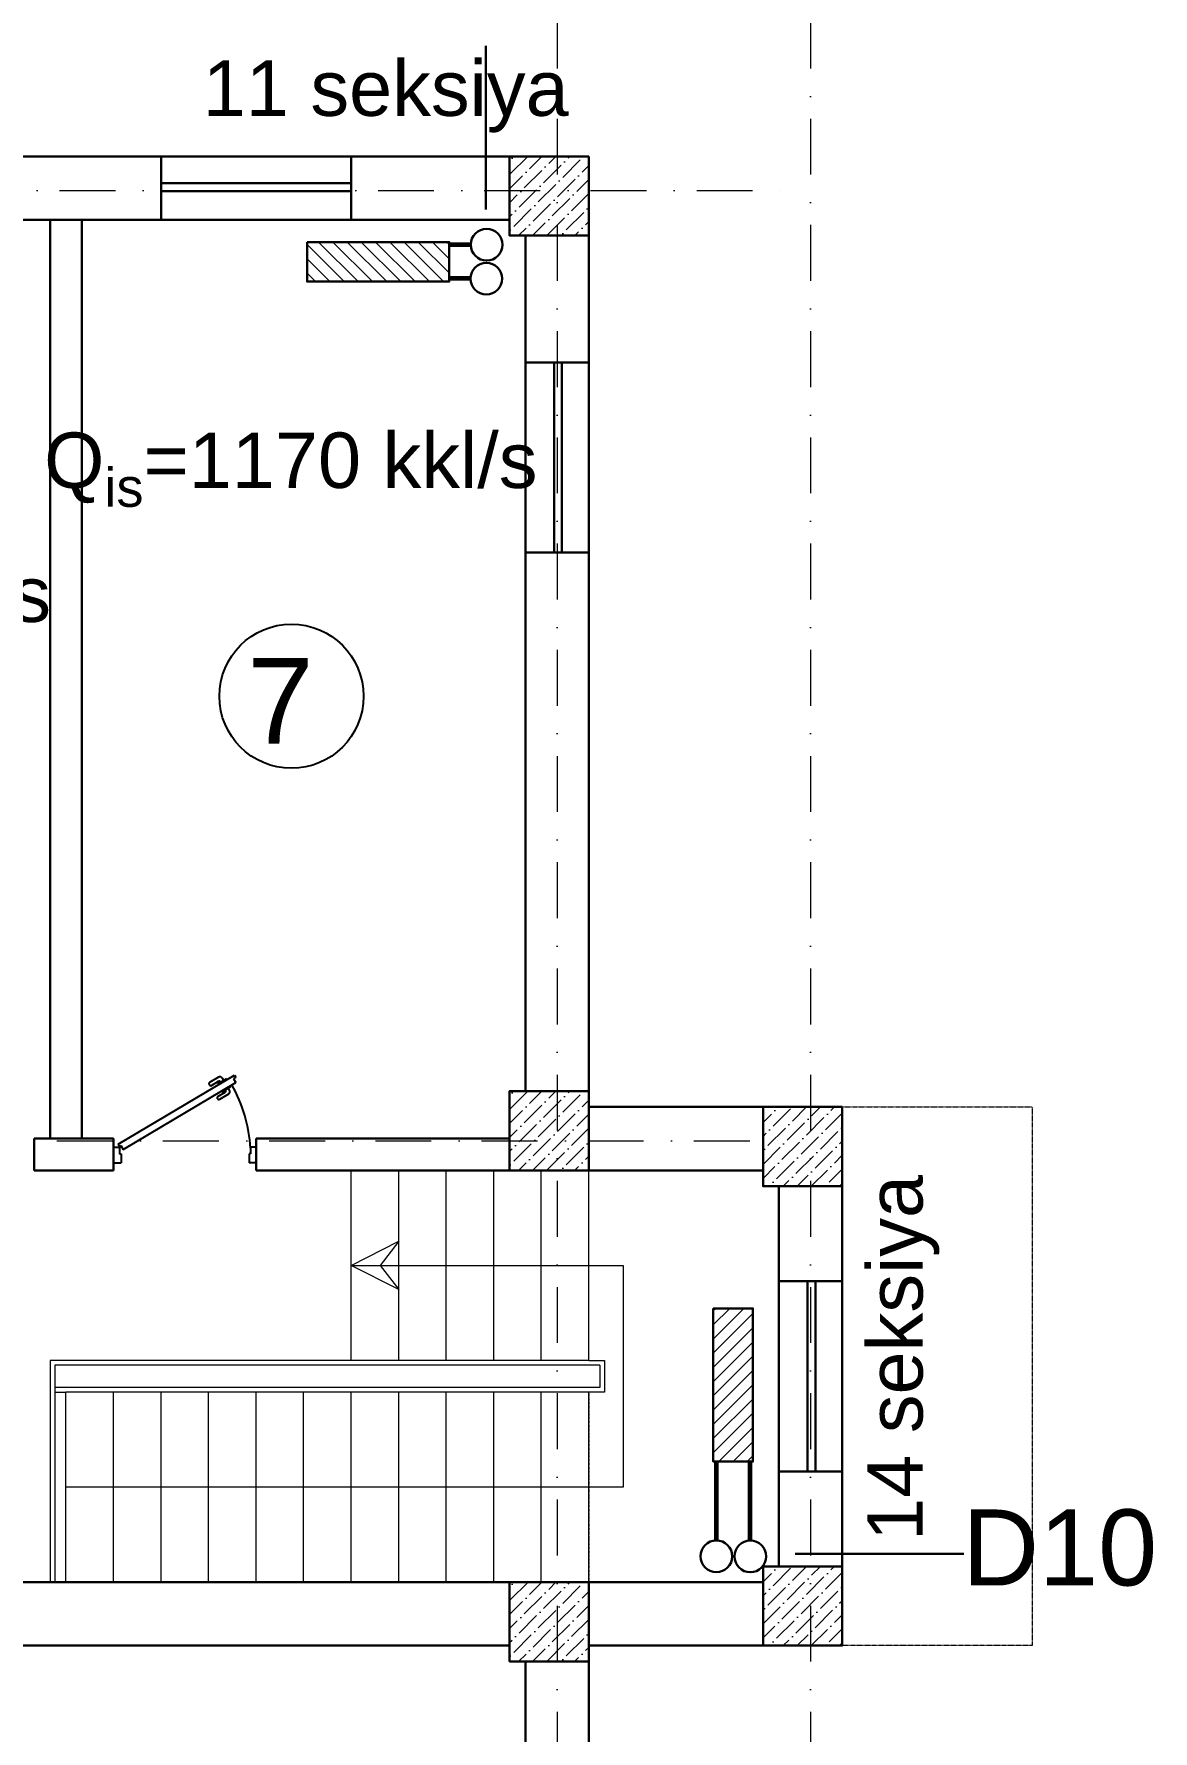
# Model space of a CAD drawing. Header units: millimetres. Extents: x 895788 to 1136524, y -21936 to 400945.
# Drawn here: x 964638 to 971702, y 241746 to 252457 of the extents above; entities that cross this region are included whole.
import ezdxf

# ---------------------------------------------------------------- set-up
doc = ezdxf.new("R2010")
doc.units = ezdxf.units.MM
for name, pattern in [('( Hidden )', [0.275, 0.15, -0.125]), ('006_PP_0101_AS_101_00$0$006_PP_0101_AS_102_00$0$006_PP_GRID_0101$0$006_TD-D_0101_AS_N101_00$0$TEČKOVANБX2', [0.05, 0, -0.05]), ('DASHDOT', [1, 0.5, -0.25, 0, -0.25]), ('Штрихпунктирная', [670.277762, 352.777767, -176.388884, 0, -141.111112])]:
    doc.linetypes.add(name, pattern=pattern)
for name, color, linetype, lineweight in [('Layer2_Pen_No__1', 7, 'Continuous', 15), ('Xarici divarlar_Pen_No__1', 7, 'Continuous', 15), ('аракясмя_Pen_No__1', 7, 'Continuous', 15), ('ДВЕРИ', 7, 'Continuous', 5), ('оси_Pen_No__1', 7, 'Continuous', 15), ('оси_Ном._пера__1', 7, 'Continuous', 15), ('перегородка_Ном._пера__7', 7, 'Continuous', 60), ('размер_Pen_No__1', 7, 'Continuous', 15)]:
    doc.layers.add(name, color=color, linetype=linetype, lineweight=lineweight)
doc.layers.add('Конструктив - Ограждающий', color=7, linetype='Continuous')
doc.styles.get("Standard").update_dxf_attribs({"font": 'arial.ttf', "height": 400})
doc.styles.add('СГЕНЕРИР_СТИЛЬ_1', font='arial.ttf')
pattern_1 = [(225, (1269823.41, 752650.89), (-44.9012806, 44.9012806), [])]

# ---------------------------------------------------------------- blocks, each defined once
blk = doc.blocks.new('qapi 700')
at = {"layer": 'ДВЕРИ', "color": 251, "lineweight": 25, "true_color": 0x636466}
for p, q in [((1281619.6, 90085.8), (1281659.2, 90085.8)), ((1281651.3, 89997.1), (1281651.3, 90033.9)), ((1281651.3, 90033.9), (1281659.2, 90033.9)), ((1281659.2, 90033.9), (1281659.2, 90085.8)), ((1282419.6, 90085.8), (1282379.9, 90085.8)), ((1282379.9, 90033.9), (1282379.9, 90085.2)), ((1282387.8, 90033.9), (1282379.9, 90033.9)), ((1282387.8, 89997.1), (1282387.8, 90033.9)), ((1281619.6, 89997.1), (1281651.3, 89997.1)), ((1282368.3, 90009.8), (1281734.7, 89633.4)), ((1282395.4, 89979.8), (1281741.3, 89591.2)), ((1282381.6, 89987.4), (1282368.3, 90009.8)), ((1282388.4, 89991.5), (1282381.6, 89987.4)), ((1282419.6, 89997.1), (1282387.8, 89997.1)), ((1282419.6, 89997.1), (1282387.8, 89997.1)), ((1282395.4, 89979.8), (1282388.4, 89991.5)), ((1281811.6, 89685.5), (1281761.9, 89655.9)), ((1281761.9, 89655.9), (1281764.7, 89651.2)), ((1281776.4, 89664.6), (1281769.5, 89676.2)), ((1281775.1, 89697.9), (1281825.6, 89727.9)), ((1281791.5, 89676.3), (1281792.8, 89674.3)), ((1281835.3, 89711.6), (1281794.3, 89687.2)), ((1281814.4, 89680.8), (1281811.6, 89685.5)), ((1281871.8, 89650.1), (1281830.8, 89625.8)), ((1281836.4, 89725.1), (1281838, 89722.4)), ((1281884.3, 89644.7), (1281882.7, 89647.4)), ((1281733.2, 89604.8), (1281746.9, 89612.9)), ((1281741.3, 89591.2), (1281733.2, 89604.8)), ((1281746.9, 89612.9), (1281734.7, 89633.4)), ((1281785, 89616.9), (1281787.4, 89612.9)), ((1281787.4, 89612.9), (1281837.2, 89642.5)), ((1281802, 89621.6), (1281809.2, 89609.3)), ((1281819.9, 89628.6), (1281818.3, 89631.3)), ((1281831, 89603.8), (1281881.5, 89633.8)), ((1281837.2, 89642.5), (1281834.8, 89646.5))]:
    blk.add_line(p, q, dxfattribs=at)
for centre, radius, start, end in [((1282471.1, 90051.9), 821.4, 183.40765, 209.57059), ((1281783.2, 89684.3), 15.9, 120.71329, 210.71329), ((1281798.4, 89680.4), 7.94, 120.71329, 210.71329), ((1281829.6, 89721.1), 7.94, 30.71329, 120.71329), ((1281831.2, 89718.4), 7.94, 300.71329, 30.71329), ((1281875.8, 89643.3), 7.94, 30.71329, 120.71329), ((1281822.9, 89617.4), 15.9, 210.71329, 300.71329), ((1281826.8, 89632.6), 7.94, 210.71329, 300.71329), ((1281877.4, 89640.6), 7.94, 300.71329, 30.71329)]:
    blk.add_arc(centre, radius, start, end, dxfattribs=at)

msp = doc.modelspace()

# ---------------------------------------------------------------- hatches: boundary and pattern name
at = {"lineweight": 9}
h = msp.add_hatch(dxfattribs=at)
h.set_pattern_fill('ANSI36', color=256, scale=500)
h.set_pattern_definition([(45, (-802398.28, 2708084.84), (33.1456304, 121.533978), [156.25, -31.25, 0, -31.25])])
h.paths.add_polyline_path([(967639.873, 251684.761), (967639.873, 251184.761), (968139.873, 251184.761), (968139.873, 251684.761)])
at = {"linetype": 'ByBlock', "lineweight": 20, "ltscale": 1.1}
h = msp.add_hatch(dxfattribs=at)
h.set_pattern_fill('ANSI31', scale=20, angle=540, style=0)
h.set_pattern_definition([(135, (1383534.85, 40949.25), (44.901281, 44.901281), [])])
h.paths.add_polyline_path([(966361.733, 251143.993), (966361.733, 250893.993), (967258.968, 250893.993), (967258.968, 251143.993)])
at = {"lineweight": 9}
h = msp.add_hatch(dxfattribs=at)
h.set_pattern_fill('ANSI36', color=256, scale=500)
h.set_pattern_definition([(45, (-802398.455, 2702184.836), (33.1456304, 121.533978), [156.25, -31.25, 0, -31.25])])
h.paths.add_polyline_path([(967640.05, 245784.755), (967640.05, 245284.755), (968140.05, 245284.755), (968140.05, 245784.755)])
h = msp.add_hatch(dxfattribs=at)
h.set_pattern_fill('ANSI36', color=256, scale=500)
h.set_pattern_definition([(45, (-803998.65, 2702084.836), (33.1456304, 121.533978), [156.25, -31.25, 0, -31.25])])
h.paths.add_polyline_path([(969240.244, 245684.755), (969240.244, 245184.755), (969740.244, 245184.755), (969740.244, 245684.755)])
at = {"linetype": 'ByBlock', "lineweight": 20, "ltscale": 1.1}
h = msp.add_hatch(dxfattribs=at)
h.set_pattern_fill('ANSI31', scale=20, angle=630, style=0)
h.set_pattern_definition(pattern_1)
h.paths.add_polyline_path([(968926.329, 244413.25), (969176.329, 244413.25), (969176.329, 243446.322), (968926.329, 243446.322)])
h = msp.add_hatch(dxfattribs=at)
h.set_pattern_fill('ANSI31', scale=20, angle=630, style=0)
h.set_pattern_definition(pattern_1)
h.paths.add_polyline_path([(968926.329, 244413.25), (969176.329, 244413.25), (969176.329, 243446.322), (968926.329, 243446.322)])
at = {"lineweight": 9}
h = msp.add_hatch(dxfattribs=at)
h.set_pattern_fill('ANSI36', color=256, scale=500)
h.set_pattern_definition([(45, (-803998.455, 2699184.836), (33.1456304, 121.533978), [156.25, -31.25, 0, -31.25])])
h.paths.add_polyline_path([(969240.05, 242784.755), (969240.05, 242284.755), (969740.05, 242284.755), (969740.05, 242784.755)])
h = msp.add_hatch(dxfattribs=at)
h.set_pattern_fill('ANSI36', color=256, scale=500)
h.set_pattern_definition([(45, (-802398.455, 2699084.836), (33.1456304, 121.533978), [156.25, -31.25, 0, -31.25])])
h.paths.add_polyline_path([(967640.05, 242684.755), (967640.05, 242184.755), (968140.05, 242184.755), (968140.05, 242684.755)])
at = {"layer": 'Конструктив - Ограждающий', "linetype": 'Continuous', "lineweight": 0, "true_color": 0x000000}
h = msp.add_hatch(dxfattribs=at)
h.set_pattern_fill('ЖЕЛЕЗОБЕТОН', color=18, style=0, pattern_type=2)
h.set_pattern_definition([(45, (1559548.91, 1783934.92), (-183.847756, 183.847756), []), (45, (1559457, 1784026.84), (-183.847756, 183.847756), [194.999993, -64.999998, 0, -64.999998])])
h.paths.add_polyline_path([(969740.244, 245684.755), (969740.244, 245184.755), (969740.05, 245184.755), (969740.05, 245684.56)])

# ---------------------------------------------------------------- linework, layer by layer
at = {"lineweight": 30}
for p, q in [((967489.851, 251350.089), (967489.851, 252383.218)), ((969442.237, 242864.764), (970508.638, 242864.764))]:
    msp.add_line(p, q, dxfattribs=at)
at = {"color": 1, "lineweight": 60}
for p, q in [((967394.913, 251126.821), (967258.968, 251126.821)), ((969159.685, 242947.937), (969159.685, 243446.322))]:
    msp.add_line(p, q, dxfattribs=at)
at = {"color": 5, "lineweight": 60}
for p, q in [((967393.654, 250913.034), (967258.968, 250913.034)), ((968945.898, 242949.196), (968945.898, 243446.322))]:
    msp.add_line(p, q, dxfattribs=at)
at = {"color": 0, "lineweight": 30}
for points in [[(926239.873, 251684.761), (967639.873, 251684.761)], [(967639.873, 251284.761), (963989.697, 251284.761)], [(967739.873, 245784.755), (967739.873, 251184.761)], [(968139.873, 251184.761), (968139.873, 245784.755)], [(969240.244, 245684.755), (968140.068, 245684.755)], [(964639.162, 245484.755), (965140.584, 245484.755)], [(964639.162, 245484.755), (964639.162, 245284.755)], [(965140.584, 245484.755), (965140.584, 245284.755)], [(966040.584, 245484.755), (967640.05, 245484.755), (967640.05, 245284.755), (966040.584, 245284.755)], [(966040.584, 245484.755), (966040.584, 245284.755)], [(965140.584, 245284.755), (964639.162, 245284.755)], [(968139.873, 245284.755), (969240.244, 245284.755)], [(969340.244, 245184.755), (969340.244, 242784.755)], [(969740.244, 245184.755), (969740.244, 242784.755)], [(964139.873, 242684.755), (967640.05, 242684.755)], [(969240.244, 242684.755), (968139.873, 242684.755)], [(967639.873, 242284.755), (964339.873, 242284.755)], [(968140.244, 242284.755), (969239.873, 242284.755)], [(967739.873, 241584.679), (967739.873, 242184.755)], [(968139.873, 242184.755), (968139.873, 236284.755)]]:
    msp.add_lwpolyline(points, dxfattribs=at)
for points in [[(966640.05, 251684.761), (965440.05, 251684.761), (965440.05, 251284.761), (966640.05, 251284.761)], [(964939.873, 245484.755), (964739.873, 245484.755), (964739.873, 251284.761), (964939.873, 251284.761)], [(968139.873, 249184.345), (968139.873, 250384.345), (967739.873, 250384.345), (967739.873, 249184.345)], [(969740.244, 243384.755), (969740.244, 244584.755), (969340.244, 244584.755), (969340.244, 243384.755)]]:
    msp.add_lwpolyline(points, close=True, dxfattribs=at)
at = {"color": 3, "lineweight": 30}
for points in [[(968139.873, 251684.761), (967639.873, 251684.761), (967639.873, 251184.761), (968139.873, 251184.761)], [(968140.05, 245784.755), (967640.05, 245784.755), (967640.05, 245284.755), (968140.05, 245284.755)], [(969740.244, 245684.755), (969240.244, 245684.755), (969240.244, 245184.755), (969740.244, 245184.755)], [(969740.05, 242784.755), (969240.05, 242784.755), (969240.05, 242284.755), (969740.05, 242284.755)], [(968140.05, 242684.755), (967640.05, 242684.755), (967640.05, 242184.755), (968140.05, 242184.755)]]:
    msp.add_lwpolyline(points, close=True, dxfattribs=at)
at = {"color": 146, "lineweight": 30, "true_color": 0x105689}
for points in [[(965440.05, 251515.898), (965440.05, 251465.898), (966640.05, 251465.898), (966640.05, 251515.898)], [(967971.011, 250384.345), (967921.011, 250384.345), (967921.011, 249184.345), (967971.011, 249184.345)], [(969571.382, 244584.755), (969521.382, 244584.755), (969521.382, 243384.755), (969571.382, 243384.755)]]:
    msp.add_lwpolyline(points, close=True, dxfattribs=at)
at = {"color": 1, "linetype": 'ByBlock', "lineweight": 30, "ltscale": 1.1}
msp.add_lwpolyline([(966361.733, 251143.993), (966361.733, 250893.993), (967258.968, 250893.993), (967258.968, 251143.993)], close=True, dxfattribs=at)
msp.add_lwpolyline([(966361.733, 251143.993), (966361.733, 250893.993), (967258.968, 250893.993), (967258.968, 251143.993)], close=True, dxfattribs=at)
msp.add_lwpolyline([(968926.329, 244413.25), (969176.329, 244413.25), (969176.329, 243446.322), (968926.329, 243446.322), (968926.329, 244413.25)], dxfattribs=at)
msp.add_lwpolyline([(968926.329, 244413.25), (969176.329, 244413.25), (969176.329, 243446.322), (968926.329, 243446.322), (968926.329, 244413.25)], dxfattribs=at)
at = {"color": 7, "linetype": 'Continuous', "lineweight": 30, "ltscale": 50}
for centre in [(967494.913, 251126.821), (967493.654, 250913.034), (968945.898, 242849.196), (969159.685, 242847.937), (969159.685, 242847.937)]:
    msp.add_circle(centre, 100, dxfattribs=at)
at = {"color": 0, "lineweight": 25}
msp.add_circle((966263.288, 248277.118), 454.873, dxfattribs=at)
at = {"layer": 'Layer2_Pen_No__1', "color": 7, "linetype": '( Hidden )', "lineweight": 15}
for p, q in [((969739.873, 245684.755), (970939.873, 245684.755)), ((970939.873, 245684.755), (970939.873, 242284.755)), ((970939.873, 242284.755), (969739.873, 242284.755))]:
    msp.add_line(p, q, dxfattribs=at)
at = {"layer": 'Xarici divarlar_Pen_No__1', "color": 7, "linetype": '( Hidden )', "lineweight": 15}
for p, q in [((966893.083, 242284.755), (963839.833, 242284.755)), ((967639.697, 242284.755), (965693.083, 242284.755))]:
    msp.add_line(p, q, dxfattribs=at)
at = {"layer": 'аракясмя_Pen_No__1', "color": 7, "linetype": 'Continuous', "lineweight": 15}
for p, q in [((966640.244, 244084.755), (966640.244, 245284.755)), ((966940.244, 244084.755), (966940.244, 245284.755)), ((967240.244, 244084.755), (967240.244, 245284.755)), ((967540.244, 244084.755), (967540.244, 245284.755)), ((967840.244, 244084.755), (967840.244, 245284.755)), ((968140.244, 244084.755), (968140.244, 245284.755)), ((968140.244, 244084.755), (964740.244, 244084.755)), ((964740.244, 244084.755), (964740.244, 242684.755)), ((968210.244, 244054.755), (964770.244, 244054.755)), ((964770.244, 244054.755), (964770.244, 242684.755)), ((968140.244, 244084.755), (968240.244, 244084.755)), ((968210.244, 244054.755), (968210.244, 243914.755)), ((968240.244, 244084.755), (968240.244, 243884.755)), ((968210.244, 243914.755), (964770.244, 243914.755)), ((964770.244, 243884.755), (964840.244, 243884.755)), ((964840.244, 242684.755), (964840.244, 243884.755)), ((968140.244, 243884.755), (964840.244, 243884.755)), ((965140.244, 242684.755), (965140.244, 243884.755)), ((965440.244, 242684.755), (965440.244, 243884.755)), ((965740.244, 242684.755), (965740.244, 243884.755)), ((966040.244, 242684.755), (966040.244, 243884.755)), ((966340.244, 242684.755), (966340.244, 243884.755)), ((966640.244, 242684.755), (966640.244, 243884.755)), ((966940.244, 242684.755), (966940.244, 243884.755)), ((967240.244, 242684.755), (967240.244, 243884.755)), ((967540.244, 242684.755), (967540.244, 243884.755)), ((967840.244, 242684.755), (967840.244, 243884.755)), ((968140.244, 242684.755), (968140.244, 243884.755)), ((968240.244, 243884.755), (968140.244, 243884.755))]:
    msp.add_line(p, q, dxfattribs=at)
at = {"layer": 'аракясмя_Pen_No__1', "color": 7, "linetype": '006_PP_0101_AS_101_00$0$006_PP_0101_AS_102_00$0$006_PP_GRID_0101$0$006_TD-D_0101_AS_N101_00$0$TEČKOVANБX2', "lineweight": 15}
for p, q in [((964840.244, 242684.755), (964840.244, 243884.755)), ((965140.244, 242684.755), (965140.244, 243884.755)), ((965440.244, 242684.755), (965440.244, 243884.755)), ((965740.244, 242684.755), (965740.244, 243884.755)), ((966040.244, 242684.755), (966040.244, 243884.755)), ((966340.244, 242684.755), (966340.244, 243884.755)), ((966640.244, 242684.755), (966640.244, 243884.755)), ((966940.244, 242684.755), (966940.244, 243884.755)), ((967240.244, 242684.755), (967240.244, 243584.755)), ((967540.244, 242684.755), (967540.244, 243284.755))]:
    msp.add_line(p, q, dxfattribs=at)
at = {"layer": 'аракясмя_Pen_No__1', "color": 7, "linetype": '( Hidden )', "lineweight": 15}
msp.add_line((967840.244, 242684.755), (967840.244, 242984.755), dxfattribs=at)
at = {"layer": 'оси_Pen_No__1', "color": 7, "linetype": 'DASHDOT', "lineweight": 15}
msp.add_line((968140.244, 243884.755), (968140.244, 242684.755), dxfattribs=at)
at = {"layer": 'оси_Ном._пера__1', "linetype": 'Штрихпунктирная'}
for p, q in [((919883.776, 251470.253), (969437.802, 251470.253)), ((919866.48, 245470.247), (969437.802, 245470.247))]:
    msp.add_line(p, q, dxfattribs=at)
at = {"layer": 'оси_Ном._пера__1', "linetype": 'Штрихпунктирная', "flags": 128}
for points in [[(967940.05, 254603.557), (967940.05, 215755.017), (967940.049, 212575.726)], [(969540.244, 254603.557), (969540.244, 215755.017), (969540.244, 212575.741)]]:
    msp.add_lwpolyline(points, dxfattribs=at)
at = {"layer": 'размер_Pen_No__1', "color": 7, "linetype": 'Continuous', "lineweight": 15}
for p, q in [((966640.244, 244684.755), (966940.244, 244837.245)), ((966940.244, 244837.245), (966823.275, 244684.755)), ((966640.244, 244684.756), (968357.911, 244684.756)), ((966940.244, 244532.266), (966640.244, 244684.755)), ((966823.275, 244684.755), (966940.244, 244532.266)), ((968357.911, 244684.756), (968357.911, 243284.755)), ((968357.911, 243284.755), (964840.244, 243284.755))]:
    msp.add_line(p, q, dxfattribs=at)

# ---------------------------------------------------------------- block references
at = {"lineweight": 15, "xscale": 1.121843277023546, "yscale": 1.121843277023546, "zscale": 1.121843277023546, "rotation": 180}
msp.add_blockref('qapi 700', (2403816.92, 346393.602), dxfattribs=at)
at = {"color": 0, "lineweight": 30, "xscale": 1.131557943531848, "yscale": 1.131557943531848, "zscale": 1.131557943531848, "rotation": 90.00000000000001}
msp.add_blockref('qapi 700', (1066128.117, -1209147.176), dxfattribs=at)

# ---------------------------------------------------------------- texts
at = {"color": 1, "lineweight": 0, "char_height": 350, "attachment_point": 3}
for s, insert in [('\\A1;{\\fArial|b0|i0|c238|p34;\\C256;11 seksiya}', (968013.136, 252290.302)), ('\\A1;{\\fArial|b0|i0|c238|p34;\\C256;Q\\H0.7x;\\S^ is;\\H1.4286x;=1170 kkl/s}', (967816.465, 249941.734)), ('\\A1;{\\fArial|b0|i0|c238|p34;\\C256;Q\\H0.7x;\\S^ is;\\H1.4286x;=600 kkl/s}', (964745.784, 249096.105))]:
    msp.add_mtext_dynamic_manual_height_columns(s, width=10701.33594, gutter_width=12.5, heights=[0], dxfattribs=dict(at, insert=insert))
at = {"color": 1, "lineweight": 0, "insert": (969897.903, 245255.755), "char_height": 350, "attachment_point": 3, "rotation": 90}
msp.add_mtext_dynamic_manual_height_columns('\\A1;{\\fArial|b0|i0|c238|p34;\\C256;14 seksiya}', width=10701.33594, gutter_width=12.5, heights=[0], dxfattribs=at)
at = {"insert": (971728.286, 243144.544), "char_height": 480, "attachment_point": 3}
msp.add_mtext_dynamic_manual_height_columns('{\\fArial|b0|i0|c238|p34;D10}', width=1030.0719, gutter_width=2000, heights=[0], dxfattribs=at)
at = {"layer": 'перегородка_Ном._пера__7', "linetype": 'Continuous', "insert": (966403.628, 248517.816), "char_height": 540, "attachment_point": 3, "style": 'СГЕНЕРИР_СТИЛЬ_1'}
msp.add_mtext('{\\fArial|b0|i0|c238|p38;7}', dxfattribs=at)

doc.saveas('drawing.dxf')
